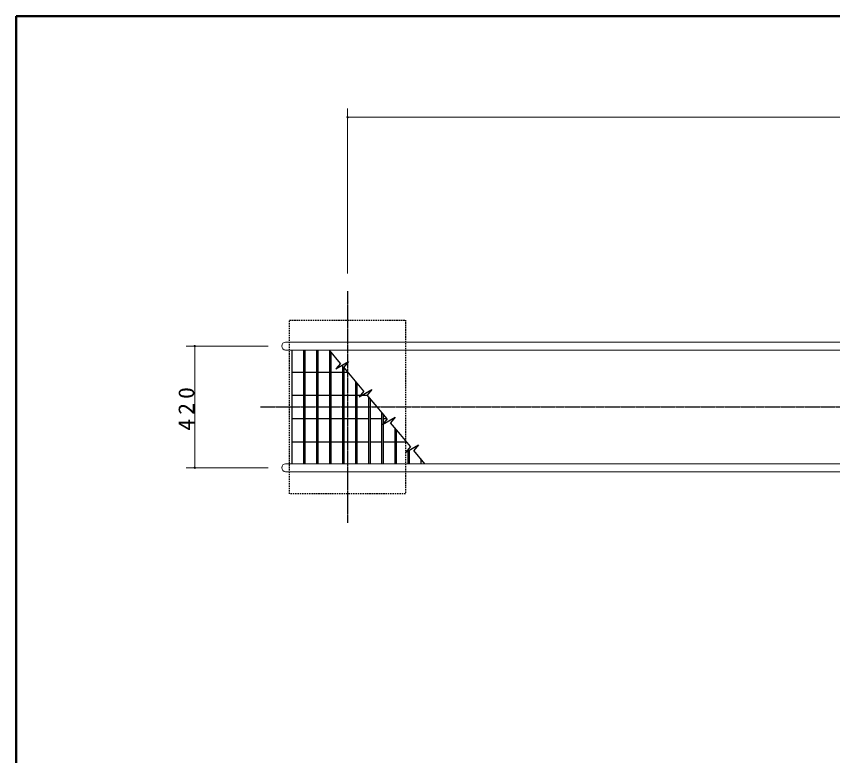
# Model space of a CAD drawing. Units: millimetres at full size; details may follow other scales. Extents: x -11724 to 54, y -1854 to 8010.
# Drawn here: x -11550 to -8734, y 5458 to 8010 of the extents above; entities that cross this region are included whole.
import ezdxf

# ---------------------------------------------------------------- set-up
doc = ezdxf.new("R2010")
doc.units = ezdxf.units.MM
doc.linetypes.add('USER2', pattern=[6, 3, -1, 1, -1])
doc.linetypes.add('USER4', pattern=[8, 5, -3])
for name, color, linetype, lineweight in [('A3図枠', 7, 'Continuous', 25), ('線', 2, 'Continuous', 25), ('補助', 2, 'Continuous', 13)]:
    doc.layers.add(name, color=color, linetype=linetype, lineweight=lineweight)
doc.styles.add('ＭＳ ゴシック', font='')
doc.styles.get('ＭＳ ゴシック').set_extended_font_data('MS Gothic')

# ---------------------------------------------------------------- blocks, each defined once
blk = doc.blocks.new('dimension_origin')
at = {"color": 0, "linetype": 'Continuous', "lineweight": -2}
blk.add_circle((0, 0), 1.25, dxfattribs=at)

msp = doc.modelspace()

# ---------------------------------------------------------------- linework, layer by layer
at = {"layer": 'A3図枠', "lineweight": 50}
for p, q in [((-11550, 8010), (-11550, 0)), ((0, 8010), (-11550, 8010))]:
    msp.add_line(p, q, dxfattribs=at)
at = {"layer": '線', "color": 20, "linetype": 'USER2'}
for p, q in [((-10407.181, 7061.787), (-10407.181, 6261.787)), ((-10707.181, 6661.787), (-5268.477, 6661.787))]:
    msp.add_line(p, q, dxfattribs=at)
at = {"layer": '線', "color": 7, "lineweight": 13}
for p, q in [((-10620.781, 6885.387), (-7171.462, 6885.387)), ((-10620.781, 6858.187), (-7171.462, 6858.187)), ((-10620.781, 6465.387), (-7171.462, 6465.387)), ((-10620.781, 6438.187), (-7171.462, 6438.187))]:
    msp.add_line(p, q, dxfattribs=at)
at = {"layer": '線'}
for p, q in [((-10599.681, 6858.187), (-10599.681, 6465.387)), ((-10559.681, 6858.187), (-10559.681, 6465.387)), ((-10554.681, 6858.187), (-10554.681, 6465.387)), ((-10514.681, 6858.187), (-10514.681, 6465.387)), ((-10509.681, 6858.187), (-10509.681, 6465.387)), ((-10431.072, 6812.174), (-10469.681, 6858.187)), ((-10469.681, 6858.187), (-10469.681, 6465.387)), ((-10464.681, 6852.228), (-10464.681, 6465.387)), ((-10447.39, 6792.728), (-10403.42, 6818.113)), ((-10403.415, 6818.119), (-10419.738, 6798.667)), ((-10431.072, 6812.174), (-10447.39, 6792.728)), ((-10424.681, 6805.838), (-10424.681, 6465.387)), ((-10385.231, 6757.543), (-10419.738, 6798.667)), ((-10419.681, 6798.599), (-10419.681, 6465.387)), ((-10599.681, 6781.787), (-10559.681, 6781.787)), ((-10554.681, 6781.787), (-10514.681, 6781.787)), ((-10509.681, 6781.787), (-10469.681, 6781.787)), ((-10464.681, 6781.787), (-10424.681, 6781.787)), ((-10419.681, 6781.787), (-10405.574, 6781.787)), ((-10350.724, 6716.419), (-10385.231, 6757.543)), ((-10379.681, 6750.929), (-10379.681, 6465.387)), ((-10374.681, 6744.97), (-10374.681, 6465.387)), ((-10367.041, 6696.972), (-10323.072, 6722.358)), ((-10350.724, 6716.419), (-10367.041, 6696.972)), ((-10323.067, 6722.364), (-10339.389, 6702.911)), ((-10599.681, 6701.787), (-10559.681, 6701.787)), ((-10554.681, 6701.787), (-10514.681, 6701.787)), ((-10509.681, 6701.787), (-10469.681, 6701.787)), ((-10464.681, 6701.787), (-10424.681, 6701.787)), ((-10419.681, 6701.787), (-10379.681, 6701.787)), ((-10374.681, 6701.787), (-10363.001, 6701.787)), ((-10358.701, 6701.787), (-10338.446, 6701.787)), ((-10304.882, 6661.787), (-10339.389, 6702.911)), ((-10334.681, 6697.3), (-10334.681, 6465.387)), ((-10329.681, 6691.342), (-10329.681, 6465.387)), ((-10270.375, 6620.663), (-10304.882, 6661.787)), ((-10599.681, 6621.787), (-10559.681, 6621.787)), ((-10554.681, 6621.787), (-10514.681, 6621.787)), ((-10509.681, 6621.787), (-10469.681, 6621.787)), ((-10464.681, 6621.787), (-10424.681, 6621.787)), ((-10419.681, 6621.787), (-10379.681, 6621.787)), ((-10374.681, 6621.787), (-10334.681, 6621.787)), ((-10329.681, 6621.787), (-10289.681, 6621.787)), ((-10289.681, 6643.671), (-10289.681, 6465.387)), ((-10286.693, 6601.216), (-10242.723, 6626.602)), ((-10270.375, 6620.663), (-10286.693, 6601.216)), ((-10284.681, 6637.713), (-10284.681, 6465.387)), ((-10284.681, 6621.787), (-10271.318, 6621.787)), ((-10242.718, 6626.608), (-10259.041, 6607.156)), ((-10224.534, 6566.031), (-10259.041, 6607.156)), ((-10244.681, 6590.042), (-10244.681, 6465.387)), ((-10239.596, 6583.982), (-10239.596, 6465.387)), ((-10190.027, 6524.907), (-10224.534, 6566.031)), ((-10599.681, 6541.787), (-10559.681, 6541.787)), ((-10554.681, 6541.787), (-10514.681, 6541.787)), ((-10509.681, 6541.787), (-10469.681, 6541.787)), ((-10464.681, 6541.787), (-10424.681, 6541.787)), ((-10419.681, 6541.787), (-10379.681, 6541.787)), ((-10374.681, 6541.787), (-10334.681, 6541.787)), ((-10329.681, 6541.787), (-10289.681, 6541.787)), ((-10284.681, 6541.787), (-10244.681, 6541.787)), ((-10239.596, 6541.787), (-10204.19, 6541.787)), ((-10206.344, 6505.461), (-10162.375, 6530.847)), ((-10190.027, 6524.907), (-10206.344, 6505.461)), ((-10199.596, 6509.357), (-10199.596, 6465.387)), ((-10194.415, 6512.348), (-10194.415, 6465.387)), ((-10162.37, 6530.853), (-10178.693, 6511.4)), ((-10140.083, 6465.387), (-10178.693, 6511.4)), ((-10154.415, 6482.467), (-10154.415, 6465.387))]:
    msp.add_line(p, q, dxfattribs=at)
at = {"layer": '線', "color": 4, "linetype": 'USER4'}
msp.add_lwpolyline([(-10607.181, 6961.787), (-10207.181, 6961.787), (-10207.181, 6361.787), (-10607.181, 6361.787)], close=True, dxfattribs=at)
at = {"layer": '線', "color": 7, "lineweight": 13}
for centre in [(-10620.781, 6871.787), (-10620.781, 6451.787)]:
    msp.add_arc(centre, 13.6, 90, 270, dxfattribs=at)
at = {"layer": '補助'}
for p, q in [((-10407.181, 7121.787), (-10407.181, 7691.787)), ((-10407.181, 7661.787), (-6719.662, 7661.787)), ((-10680.781, 6871.787), (-10964.381, 6871.787)), ((-10934.381, 6451.787), (-10934.381, 6871.787)), ((-10680.781, 6451.787), (-10964.381, 6451.787))]:
    msp.add_line(p, q, dxfattribs=at)

# ---------------------------------------------------------------- block references
at = {"layer": '補助', "xscale": 2, "yscale": 2}
msp.add_blockref('dimension_origin', (-10407.181, 7661.787), dxfattribs=at)
for p, rotation in [((-10934.381, 6871.787), 270), ((-10934.381, 6451.787), 90)]:
    msp.add_blockref('dimension_origin', p, dxfattribs=dict(at, rotation=rotation))

# ---------------------------------------------------------------- texts
at = {"layer": '補助', "insert": (-10935.381, 6661.787), "char_height": 54.99, "attachment_point": 8, "rotation": 90, "style": 'ＭＳ ゴシック'}
msp.add_mtext('\\T1.33;\\W1.1;420', dxfattribs=at)

doc.saveas('drawing.dxf')
